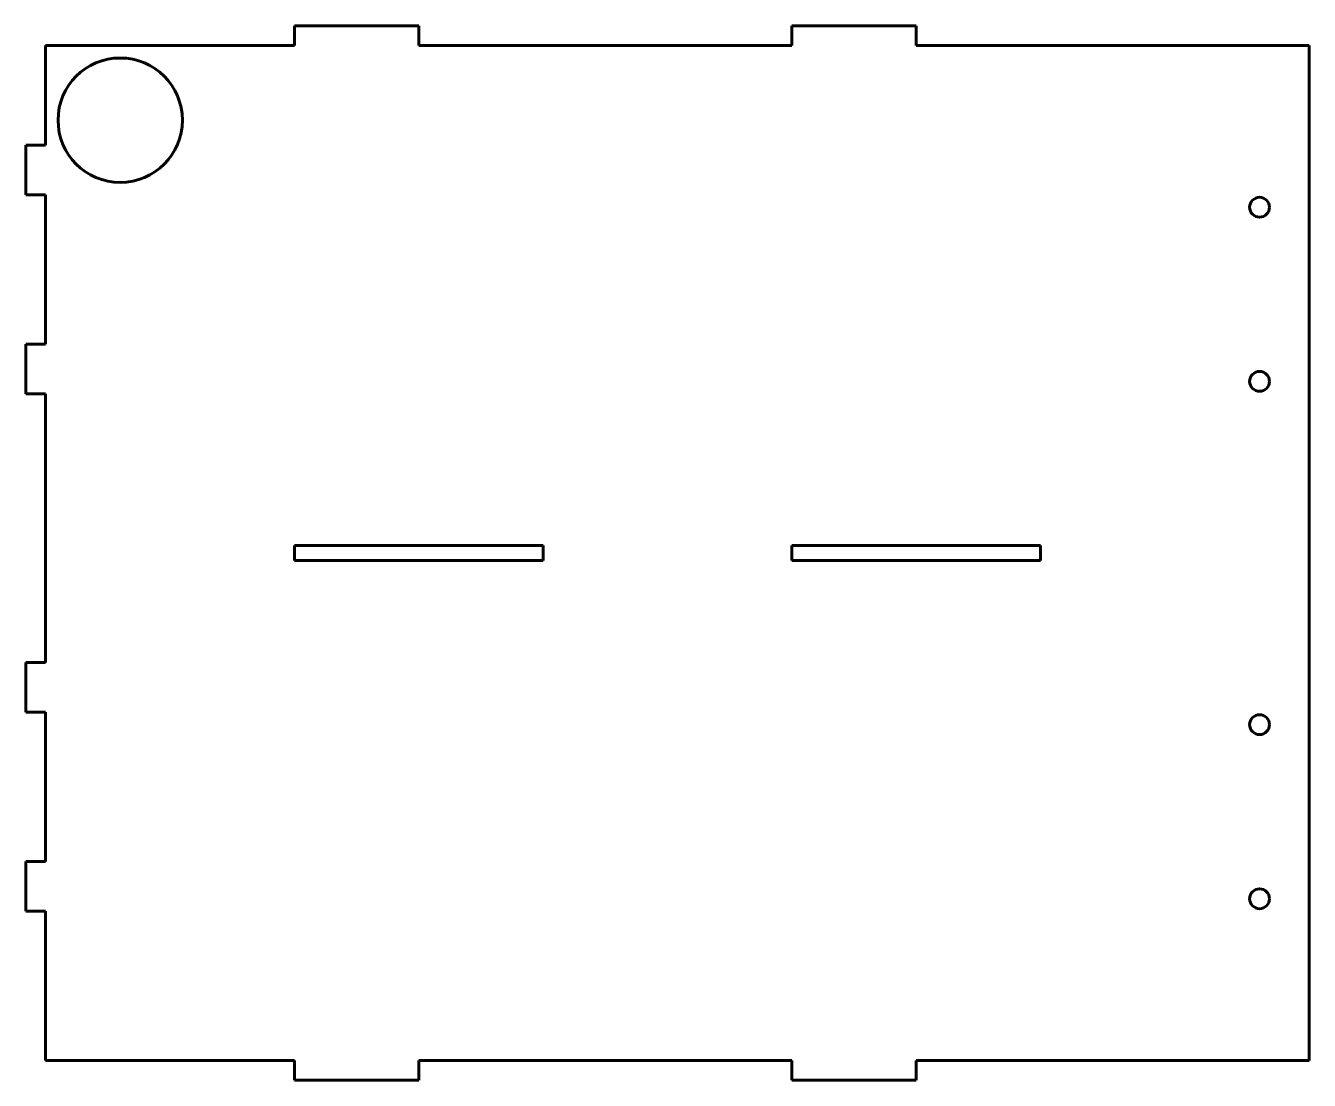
# Model space of a CAD drawing. Header units: millimetres. Extents: x 0 to 258, y -4 to 208.
import ezdxf

# ---------------------------------------------------------------- set-up
doc = ezdxf.new("R2010")
doc.units = ezdxf.units.MM
for name, pattern in [('K5LT32768', [0]), ('K5LT32770', [0]), ('K5LT32771', [0]), ('K5LT_BASIC', [0])]:
    doc.linetypes.add(name, pattern=pattern)
doc.layers.add('Системный слой', color=7, linetype='Continuous')

# ---------------------------------------------------------------- blocks, each defined once
blk = doc.blocks.new('U0')
at = {"layer": 'Системный слой', "color": 150, "linetype": 'K5LT_BASIC', "lineweight": 60, "true_color": 0x0080ff}
for p, q in [((104, 103.5), (54, 103.5)), ((54, 103.5), (54, 100.5)), ((104, 100.5), (104, 103.5)), ((54, 100.5), (104, 100.5))]:
    blk.add_line(p, q, dxfattribs=at)
blk = doc.blocks.new('U1')
at = {"layer": 'Системный слой', "color": 150, "linetype": 'K5LT_BASIC', "lineweight": 60, "true_color": 0x0080ff}
for p, q in [((204, 103.5), (154, 103.5)), ((154, 103.5), (154, 100.5)), ((204, 100.5), (204, 103.5)), ((154, 100.5), (204, 100.5))]:
    blk.add_line(p, q, dxfattribs=at)

msp = doc.modelspace()

# ---------------------------------------------------------------- linework, layer by layer
at = {"color": 150, "linetype": 'K5LT32768', "lineweight": 60, "true_color": 0x0080ff}
for p, q in [((79, 208), (54, 208)), ((54, 208), (54, 204)), ((79, 204), (79, 208)), ((179, 208), (154, 208)), ((154, 208), (154, 204)), ((179, 204), (179, 208)), ((54, 204), (4, 204)), ((4, 204), (4, 184)), ((154, 204), (79, 204)), ((258, 204), (179, 204)), ((258, 0), (258, 204)), ((4, 184), (0, 184)), ((0, 184), (0, 174)), ((0, 174), (4, 174)), ((4, 174), (4, 144)), ((4, 144), (0, 144)), ((0, 144), (0, 134)), ((0, 134), (4, 134)), ((4, 134), (4, 80)), ((4, 80), (0, 80)), ((0, 80), (0, 70)), ((0, 70), (4, 70)), ((4, 70), (4, 40)), ((4, 40), (0, 40)), ((0, 40), (0, 30)), ((0, 30), (4, 30)), ((4, 30), (4, 0)), ((4, 0), (54, 0)), ((54, 0), (54, -4)), ((79, -4), (79, 0)), ((79, 0), (154, 0)), ((154, 0), (154, -4)), ((179, -4), (179, 0)), ((179, 0), (258, 0)), ((54, -4), (79, -4)), ((154, -4), (179, -4))]:
    msp.add_line(p, q, dxfattribs=at)
at = {"layer": 'Системный слой', "color": 150, "linetype": 'K5LT32771', "lineweight": 60, "true_color": 0x0080ff}
msp.add_circle((19, 189), 12.5, dxfattribs=at)
at = {"layer": 'Системный слой', "color": 150, "linetype": 'K5LT32770', "lineweight": 60, "true_color": 0x0080ff}
for centre in [(248, 171.5), (248, 136.5), (248, 67.5), (248, 32.5)]:
    msp.add_circle(centre, 2, dxfattribs=at)

# ---------------------------------------------------------------- block references
at = {"layer": 'Системный слой'}
for name in ['U0', 'U1']:
    msp.add_blockref(name, (0, 0), dxfattribs=at)

doc.saveas('drawing.dxf')
